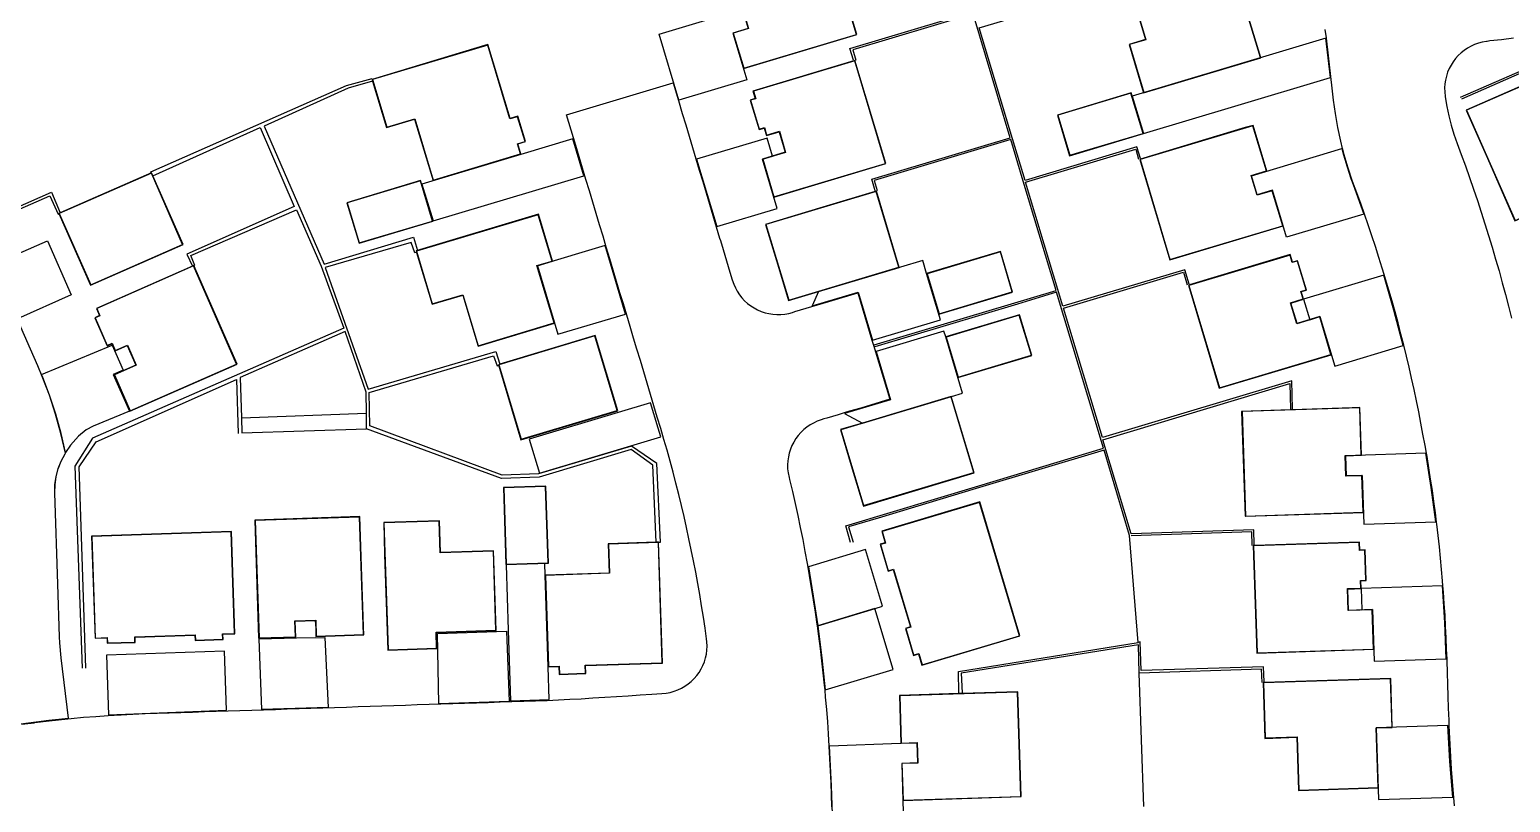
# Model space of a CAD drawing. Header units: metres. Extents: x 383525 to 383919, y 430576 to 430887.
# Drawn here: x 383636.4 to 383761.6, y 430645.5 to 430710.9 of the extents above; entities that cross this region are included whole.
import ezdxf

# ---------------------------------------------------------------- set-up
doc = ezdxf.new("R2010")
doc.units = ezdxf.units.M
for name, color, linetype, true_color in [('3D_LINES', 132, 'Continuous', 0x00cccc), ('GARAGES FFL', 140, 'Continuous', 0x00bfff), ('PLOTS EXTERNAL LEVEL', 3, 'Continuous', 0x00ff00), ('PLOTS FFL', 1, 'Continuous', 0xff0000)]:
    doc.layers.add(name, color=color, linetype=linetype, true_color=true_color)

msp = doc.modelspace()

# ---------------------------------------------------------------- linework, layer by layer
at = {"layer": '3D_LINES'}
for points in [[(383706.05, 430708.28, 248.75), (383705.75, 430709.25, 248.75), (383716.1, 430712.35, 248.55), (383713.01, 430722.66, 248.1), (383696.76, 430717.79, 248.75), (383697.03, 430716.94, 248.75)], [(383730.3, 430699.95, 248.2), (383730, 430700.95, 248.2), (383720.55, 430698.1, 248.3), (383719.49, 430701.62, 248.25), (383716.68, 430711, 248.1), (383729.23, 430714.76, 247.85), (383729.47, 430713.94, 247.85)], [(383695.85, 430710.56, 248.82), (383697.04, 430706.6, 248.82), (383691.29, 430704.88, 248.79), (383689.61, 430710.47, 248.3), (383696.65, 430712.58, 248.75), (383697.14, 430710.95, 248.75), (383695.85, 430710.56, 248.82)], [(383707.88, 430697.23, 249.2), (383707.59, 430698.2, 249.2), (383719.3, 430701.71, 249), (383716.15, 430712.2, 248.55), (383705.98, 430709.14, 249.2), (383706.24, 430708.28, 249.2)], [(383756.86, 430645.19, 251.76), (383756.79, 430645.91, 251.72), (383756.76, 430646.23, 251.71), (383756.68, 430647.27, 251.65), (383756.6, 430648.3, 251.59), (383756.53, 430649.34, 251.54), (383756.48, 430650.38, 251.48), (383756.43, 430651.42, 251.43), (383756.4, 430651.99, 251.4), (383756.39, 430652.46, 251.37), (383756.35, 430653.47, 251.31), (383756.32, 430654.47, 251.26), (383756.29, 430655.47, 251.2), (383756.25, 430656.47, 251.14), (383756.22, 430657.46, 251.09), (383756.22, 430657.62, 251.08), (383756.19, 430658.45, 251.03), (383756.15, 430659.41, 250.98), (383756.1, 430660.38, 250.92), (383756.05, 430661.34, 250.86), (383755.99, 430662.3, 250.81), (383755.92, 430663.26, 250.75), (383755.88, 430663.8, 250.72), (383755.85, 430664.22, 250.69), (383755.76, 430665.18, 250.64), (383755.67, 430666.14, 250.58), (383755.58, 430667.1, 250.53), (383755.47, 430668.06, 250.47), (383755.36, 430669.02, 250.41), (383755.34, 430669.19, 250.4), (383755.24, 430669.97, 250.36), (383755.11, 430670.93, 250.3), (383754.98, 430671.88, 250.24), (383754.83, 430672.83, 250.19), (383754.69, 430673.79, 250.13), (383754.53, 430674.74, 250.08), (383754.48, 430675.02, 250.06), (383754.36, 430675.69, 250.02), (383754.19, 430676.64, 249.96), (383754.01, 430677.58, 249.91), (383753.83, 430678.53, 249.85), (383753.64, 430679.47, 249.79), (383753.43, 430680.41, 249.74), (383753.23, 430681.36, 249.68), (383753.01, 430682.3, 249.63), (383752.79, 430683.23, 249.57), (383752.56, 430684.17, 249.51), (383752.32, 430685.1, 249.46), (383752.08, 430686.04, 249.4), (383751.83, 430686.97, 249.35), (383751.57, 430687.89, 249.29), (383751.31, 430688.82, 249.23), (383751.03, 430689.75, 249.18), (383750.91, 430690.14, 249.15), (383750.75, 430690.67, 249.12), (383750.47, 430691.59, 249.06), (383750.17, 430692.51, 249.01), (383749.87, 430693.42, 248.95), (383749.56, 430694.33, 248.9), (383749.25, 430695.25, 248.84), (383748.93, 430696.15, 248.78), (383748.6, 430697.06, 248.73), (383748.24, 430698.02, 248.67), (383747.86, 430699.13, 248.61), (383747.52, 430700.27, 248.56), (383747.38, 430700.81, 248.53), (383747.23, 430701.42, 248.5), (383746.98, 430702.58, 248.45), (383746.78, 430703.75, 248.39), (383746.63, 430704.89, 248.33), (383746.51, 430705.9, 248.28), (383746.4, 430706.89, 248.22), (383746.28, 430707.88, 248.16), (383746.17, 430708.88, 248.11), (383746.05, 430709.87, 248.05), (383746.02, 430710.15, 248.04), (383745.93, 430710.86, 248)], [(383745.97, 430710.13, 248.04), (383742.02, 430708.95, 248), (383729.6, 430705.22, 248), (383730.55, 430702.06, 248), (383738.29, 430704.38, 248.1), (383746.36, 430706.8, 248.22), (383745.97, 430710.13, 248.04)], [(383761.83, 430710.12, 247.72), (383760.83, 430710, 247.75), (383759.84, 430709.89, 247.78), (383759.61, 430709.86, 247.79), (383759.56, 430709.85, 247.79), (383759.2, 430709.79, 247.82), (383758.87, 430709.7, 247.85), (383758.55, 430709.59, 247.89), (383758.25, 430709.45, 247.92), (383757.95, 430709.29, 247.95), (383757.67, 430709.1, 247.98), (383757.41, 430708.89, 248.01), (383757.16, 430708.66, 248.04), (383756.94, 430708.41, 248.07), (383756.74, 430708.14, 248.1), (383756.56, 430707.85, 248.13), (383756.4, 430707.55, 248.16), (383756.27, 430707.24, 248.2), (383756.17, 430706.92, 248.23), (383756.09, 430706.59, 248.26), (383756.04, 430706.26, 248.29), (383756.02, 430705.92, 248.32), (383756.03, 430705.59, 248.35), (383756.07, 430705.2, 248.38), (383756.07, 430705.18, 248.39), (383756.21, 430704.36, 248.45), (383756.38, 430703.56, 248.5), (383756.58, 430702.78, 248.56), (383756.81, 430702, 248.61), (383757.08, 430701.22, 248.67), (383757.42, 430700.3, 248.73), (383757.77, 430699.33, 248.78), (383758.12, 430698.35, 248.84), (383758.46, 430697.37, 248.9), (383758.79, 430696.39, 248.95), (383759.11, 430695.41, 249.01), (383759.43, 430694.42, 249.06), (383759.74, 430693.43, 249.12), (383760.04, 430692.44, 249.18), (383760.33, 430691.44, 249.23), (383760.62, 430690.45, 249.29), (383760.89, 430689.45, 249.35), (383761.16, 430688.45, 249.4), (383761.43, 430687.45, 249.46), (383761.68, 430686.44, 249.51)], [(383757.36, 430705.13, 248.5), (383764.99, 430708.46, 247.95), (383766.88, 430704.15, 247.85), (383770.37, 430696.17, 248), (383771.48, 430693.62, 248.01), (383777.38, 430688.08, 248.05), (383782.72, 430690.32, 248.05), (383779.75, 430697.08, 247.8), (383778.5, 430699.92, 247.85), (383774.99, 430707.9, 247.85), (383774.06, 430710.02, 247.5), (383775.28, 430710.55, 247.3)], [(383766.43, 430672.29, 250.4), (383765.81, 430678.62, 249.89), (383767.57, 430681.22, 249.63), (383769.18, 430681.7, 249.5), (383778.33, 430684.44, 249.35), (383777.27, 430687.97, 249.35), (383771.33, 430693.52, 248.97), (383770.71, 430694.94, 248.9), (383769.44, 430697.84, 248.95), (383767.11, 430703.13, 248.95), (383764.87, 430708.23, 248.7), (383757.44, 430704.97, 248.5)], [(383635.73, 430652.1, 252.7), (383636.77, 430652.23, 252.69), (383636.85, 430652.25, 252.69), (383637.81, 430652.36, 252.68), (383638.85, 430652.48, 252.67), (383639.9, 430652.59, 252.66), (383640.94, 430652.69, 252.65), (383641.99, 430652.77, 252.64), (383643.04, 430652.85, 252.63), (383644.08, 430652.91, 252.62), (383644.13, 430652.91, 252.62), (383645.13, 430652.96, 252.61), (383646.18, 430653, 252.6), (383647.19, 430653.04, 252.59), (383648.19, 430653.07, 252.58), (383649.18, 430653.1, 252.57), (383650.18, 430653.13, 252.56), (383651.18, 430653.17, 252.55), (383652.18, 430653.2, 252.53), (383653.18, 430653.23, 252.52), (383654.18, 430653.27, 252.51), (383655.18, 430653.3, 252.5), (383656.18, 430653.33, 252.49), (383657.18, 430653.36, 252.48), (383658.18, 430653.4, 252.47), (383659.18, 430653.43, 252.46), (383660.18, 430653.46, 252.45), (383661.18, 430653.5, 252.44), (383662.18, 430653.53, 252.43), (383663.18, 430653.56, 252.42), (383664.18, 430653.59, 252.41), (383665.18, 430653.63, 252.4), (383666.18, 430653.66, 252.39), (383667.18, 430653.69, 252.38), (383668.17, 430653.72, 252.36), (383669.17, 430653.76, 252.35), (383670.17, 430653.79, 252.34), (383671.17, 430653.82, 252.33), (383672.17, 430653.86, 252.32), (383673.17, 430653.89, 252.31), (383674.17, 430653.92, 252.3), (383675.17, 430653.95, 252.29), (383676.17, 430653.99, 252.28), (383677.17, 430654.02, 252.27), (383678.17, 430654.05, 252.26), (383679.17, 430654.09, 252.25), (383680.14, 430654.12, 252.24), (383681.11, 430654.16, 252.23), (383682.07, 430654.21, 252.22), (383683.03, 430654.26, 252.21), (383684.02, 430654.33, 252.2), (383685.02, 430654.39, 252.18), (383686.01, 430654.45, 252.17), (383687.01, 430654.52, 252.16), (383688.01, 430654.58, 252.15), (383689.01, 430654.64, 252.14), (383689.84, 430654.7, 252.13), (383690.22, 430654.74, 252.13), (383690.55, 430654.8, 252.12), (383690.88, 430654.89, 252.1), (383691.19, 430655.01, 252.09), (383691.5, 430655.15, 252.07), (383691.79, 430655.32, 252.05), (383692.07, 430655.51, 252.03), (383692.33, 430655.73, 252), (383692.57, 430655.96, 251.97), (383692.79, 430656.22, 251.94), (383692.99, 430656.49, 251.9), (383693.16, 430656.78, 251.86), (383693.32, 430657.08, 251.82), (383693.44, 430657.39, 251.78), (383693.54, 430657.71, 251.73), (383693.61, 430658.04, 251.69), (383693.66, 430658.38, 251.65), (383693.67, 430658.71, 251.61), (383693.66, 430659.06, 251.58), (383693.63, 430659.34, 251.55), (383693.51, 430660.22, 251.49), (383693.36, 430661.17, 251.43), (383693.21, 430662.12, 251.37), (383693.05, 430663.07, 251.31), (383692.88, 430664.02, 251.24), (383692.71, 430664.96, 251.18), (383692.52, 430665.91, 251.12), (383692.33, 430666.85, 251.06), (383692.14, 430667.79, 250.99), (383691.93, 430668.73, 250.93), (383691.72, 430669.67, 250.87), (383691.5, 430670.61, 250.81), (383691.27, 430671.54, 250.74), (383691.04, 430672.48, 250.68), (383690.79, 430673.41, 250.62), (383690.54, 430674.34, 250.56), (383690.29, 430675.27, 250.49), (383690.02, 430676.19, 250.43), (383689.75, 430677.12, 250.37), (383689.46, 430678.07, 250.31), (383689.18, 430679.03, 250.24), (383688.89, 430679.98, 250.18), (383688.6, 430680.94, 250.12), (383688.32, 430681.9, 250.06), (383688.03, 430682.86, 249.99), (383687.74, 430683.82, 249.93), (383687.45, 430684.77, 249.87), (383687.17, 430685.73, 249.81), (383686.88, 430686.69, 249.74), (383686.59, 430687.65, 249.68), (383686.3, 430688.6, 249.62), (383686.02, 430689.56, 249.56), (383685.73, 430690.52, 249.49), (383685.44, 430691.48, 249.43), (383685.15, 430692.44, 249.37), (383684.87, 430693.39, 249.31), (383684.58, 430694.35, 249.24), (383684.29, 430695.31, 249.18), (383684.01, 430696.27, 249.12), (383683.72, 430697.23, 249.06), (383683.43, 430698.18, 248.99), (383683.14, 430699.14, 248.93), (383682.86, 430700.1, 248.87), (383682.57, 430701.06, 248.81), (383681.79, 430703.64, 248.76), (383686.3, 430704.99, 248.84), (383690.8, 430706.34, 248.76), (383691.24, 430704.87, 248.79), (383691.57, 430703.76, 248.81), (383691.86, 430702.8, 248.87), (383692.15, 430701.84, 248.93), (383692.43, 430700.88, 248.99), (383692.72, 430699.93, 249.06), (383693.01, 430698.97, 249.12), (383693.3, 430698.01, 249.18), (383693.58, 430697.05, 249.24), (383693.87, 430696.09, 249.31), (383694.16, 430695.14, 249.37), (383694.45, 430694.18, 249.43), (383694.73, 430693.22, 249.49), (383694.79, 430693.02, 249.51), (383695.02, 430692.26, 249.56), (383695.31, 430691.31, 249.62), (383695.59, 430690.35, 249.68), (383695.79, 430689.69, 249.73), (383695.92, 430689.32, 249.76), (383696.06, 430689.01, 249.8), (383696.22, 430688.72, 249.84), (383696.4, 430688.43, 249.87), (383696.61, 430688.17, 249.91), (383696.84, 430687.92, 249.94), (383697.09, 430687.7, 249.96), (383697.36, 430687.49, 249.99), (383697.64, 430687.31, 250.01), (383697.94, 430687.15, 250.02), (383698.25, 430687.02, 250.04), (383698.57, 430686.91, 250.05), (383698.9, 430686.83, 250.06), (383699.23, 430686.78, 250.06), (383699.57, 430686.76, 250.06), (383699.9, 430686.76, 250.06), (383700.24, 430686.79, 250.05), (383700.58, 430686.85, 250.04), (383700.88, 430686.93, 250.03), (383701.09, 430687, 250.02), (383702.05, 430687.28, 250), (383702.53, 430687.43, 249.98), (383703.01, 430687.57, 249.97), (383703.96, 430687.86, 249.94), (383706.41, 430688.59, 249.92), (383707.61, 430684.58, 249.99), (383707.76, 430684.09, 250), (383707.9, 430683.6, 250.01), (383709.11, 430679.59, 250.08), (383706.66, 430678.85, 250.09), (383705.71, 430678.57, 250.12), (383705.27, 430678.44, 250.13), (383704.75, 430678.28, 250.15), (383703.79, 430677.99, 250.18), (383703.55, 430677.92, 250.18), (383703.32, 430677.85, 250.2), (383702.98, 430677.73, 250.23), (383702.67, 430677.58, 250.26), (383702.38, 430677.42, 250.29), (383702.1, 430677.23, 250.33), (383701.84, 430677.02, 250.36), (383701.6, 430676.78, 250.39), (383701.37, 430676.53, 250.43), (383701.17, 430676.26, 250.46), (383701, 430675.97, 250.49), (383700.84, 430675.67, 250.53), (383700.71, 430675.36, 250.56), (383700.61, 430675.04, 250.59), (383700.54, 430674.71, 250.63), (383700.49, 430674.37, 250.66), (383700.47, 430674.04, 250.69), (383700.48, 430673.7, 250.72), (383700.52, 430673.37, 250.76), (383700.6, 430672.98, 250.79), (383700.64, 430672.79, 250.81), (383700.88, 430671.78, 250.87), (383701.11, 430670.77, 250.93), (383701.33, 430669.76, 250.99), (383701.54, 430668.74, 251.06), (383701.75, 430667.73, 251.12), (383701.94, 430666.71, 251.18), (383702.13, 430665.69, 251.24), (383702.18, 430665.39, 251.26), (383702.31, 430664.67, 251.31), (383702.48, 430663.64, 251.37), (383702.65, 430662.62, 251.43), (383702.8, 430661.59, 251.49), (383702.95, 430660.56, 251.56), (383702.97, 430660.42, 251.56), (383703.09, 430659.54, 251.62), (383703.22, 430658.51, 251.68), (383703.35, 430657.48, 251.74), (383703.46, 430656.45, 251.81), (383703.57, 430655.41, 251.87), (383703.61, 430655, 251.89), (383703.66, 430654.38, 251.93), (383703.75, 430653.35, 251.99), (383703.84, 430652.31, 252.06), (383703.91, 430651.28, 252.12), (383703.97, 430650.24, 252.18), (383704.03, 430649.21, 252.24), (383704.08, 430648.17, 252.31), (383704.12, 430647.14, 252.37), (383704.15, 430646.12, 252.43), (383704.19, 430645.13, 252.49)], [(383646.67, 430698.73, 249.35), (383646.64, 430698.82, 249.35), (383663.2, 430706.13, 248.8), (383665.36, 430706.73, 248.8), (383665.38, 430706.65, 248.8)], [(383665.39, 430706.49, 248.75), (383663.32, 430705.89, 248.9), (383656.24, 430702.68, 249), (383661.3, 430691.02, 249), (383668.85, 430693.29, 249.05), (383669.19, 430692.17, 249.06)], [(383646.82, 430698.48, 250.4), (383655.89, 430702.58, 249.9), (383658.77, 430695.9, 249.9), (383649.68, 430691.87, 250.4), (383650.16, 430690.84, 250.4)], [(383683.26, 430698.5, 248.97), (383682.33, 430701.62, 248.79), (383677.93, 430700.3, 248.95), (383669.56, 430697.79, 249.05), (383670.5, 430694.67, 249.05), (383683.26, 430698.5, 248.97)], [(383698.34, 430699.9, 249.27), (383699.2, 430700.16, 249.2), (383698.75, 430701.68, 249.2), (383692.78, 430699.89, 249.06), (383694.49, 430694.19, 249.43), (383699.59, 430695.72, 249.27), (383698.34, 430699.9, 249.27)], [(383707.8, 430684.19, 250), (383723.17, 430688.8, 249.75), (383720.4, 430698.03, 249.55), (383719.35, 430701.56, 249.45), (383707.79, 430698.1, 249.95), (383708.05, 430697.25, 249.95)], [(383734.41, 430689.32, 248.65), (383734.06, 430690.54, 248.65), (383723.75, 430687.45, 249.1), (383720.6, 430697.95, 249.1), (383729.9, 430700.74, 248.65), (383730.14, 430699.9, 248.65)], [(383748.29, 430697.76, 248.67), (383749.19, 430695.25, 248.84), (383742.65, 430693.29, 248.65), (383741.47, 430697.26, 248.65), (383740.17, 430696.87, 248.65), (383739.68, 430698.49, 248.65), (383747.33, 430700.79, 248.53), (383747.47, 430700.25, 248.56), (383747.77, 430699.26, 248.6), (383748.1, 430698.27, 248.65), (383748.29, 430697.76, 248.67)], [(383619.19, 430687.51, 250.1), (383618.74, 430688.52, 250), (383638.26, 430697.1, 249.5), (383638.97, 430695.35, 249.5)], [(383619.28, 430687.53, 250.9), (383619.37, 430687.58, 250.9), (383619, 430688.41, 250.9), (383638.11, 430696.8, 250.4), (383638.82, 430695.24, 250.4), (383638.9, 430695.27, 250.4)], [(383650.28, 430690.87, 250.85), (383650.37, 430690.91, 250.85), (383650.02, 430691.75, 250.85), (383658.95, 430695.61, 250.2), (383661.05, 430690.85, 250.2), (383662.96, 430685.61, 250.2), (383641.71, 430676.29, 250.93), (383640.21, 430673.93, 250.93), (383640.84, 430656.85, 252)], [(383635.36, 430686.39, 250.55), (383635.35, 430686.41, 250.55), (383633.33, 430691, 250.48), (383637.9, 430692.99, 250.4), (383639.92, 430688.41, 250.4), (383635.36, 430686.39, 250.4)], [(383669.11, 430692, 249.5), (383668.95, 430691.97, 249.5), (383668.65, 430692.85, 249.5), (383661.38, 430690.74, 249.7), (383665.03, 430680.45, 249.7), (383675.82, 430683.62, 249.5), (383676.15, 430682.55, 249.5)], [(383685.04, 430692.58, 249.36), (383679.33, 430690.86, 249.65), (383681.06, 430685.09, 249.65), (383686.77, 430686.8, 249.73), (383685.04, 430692.58, 249.36)], [(383712.23, 430690.22, 250), (383711.9, 430691.33, 250), (383710.01, 430690.77, 249.95), (383703.1, 430688.7, 249.95), (383702.54, 430687.48, 249.95), (383706.44, 430688.65, 249.92), (383707.66, 430684.58, 249.99), (383713.41, 430686.3, 250), (383712.23, 430690.22, 250)], [(383743.16, 430678.77, 249.7), (383743.09, 430681.14, 249.3), (383737.26, 430679.39, 249.3), (383727.09, 430676.35, 248.9), (383723.8, 430687.29, 249.1), (383733.94, 430690.33, 249.3), (383734.26, 430689.27, 249.3)], [(383750.88, 430690.09, 249.15), (383744.1, 430688.06, 249.3), (383744.62, 430686.32, 249.3), (383745.48, 430686.58, 249.3), (383746.73, 430682.4, 249.3), (383752.52, 430684.14, 249.51), (383751.73, 430687.12, 249.33), (383750.88, 430690.09, 249.15)], [(383705.8, 430667.47, 251.55), (383705.39, 430668.89, 250.45), (383716.63, 430672.28, 250.45), (383727.17, 430675.45, 249.9), (383723.22, 430688.64, 250.2), (383719.9, 430687.64, 250.45), (383707.85, 430684.03, 250)], [(383638.52, 430671.67, 251.33), (383638.54, 430672.36, 251.29), (383638.64, 430673.05, 251.26), (383638.81, 430673.72, 251.22), (383639.06, 430674.36, 251.19), (383639.39, 430674.97, 251.15), (383639.42, 430675.03, 251.15), (383639.05, 430676.69, 251.06), (383638.6, 430678.32, 250.98), (383638.07, 430679.93, 250.89), (383637.47, 430681.52, 250.8), (383637.09, 430682.43, 250.75), (383635.34, 430686.4, 250.55)], [(383689.37, 430667.5, 252.1), (383689.09, 430674.01, 251.7), (383687.25, 430675.33, 251.6), (383679.46, 430673, 251.46), (383676.28, 430672.89, 251.4), (383664.88, 430677.08, 251.95), (383664.87, 430678.42, 251), (383664.85, 430680.18, 251), (383663.07, 430685.32, 250.8), (383654.19, 430681.44, 250.85), (383654.3, 430678.01, 250.85), (383654.34, 430676.74, 251.95)], [(383713.84, 430684.87, 250.45), (383713.69, 430685.35, 250.45), (383707.95, 430683.62, 250.01), (383709.17, 430679.55, 250.08), (383705.29, 430678.39, 250.13), (383706.8, 430677.58, 250.15), (383714.32, 430679.83, 250.45), (383715.26, 430680.11, 250.45), (383713.84, 430684.87, 250.45)], [(383639.42, 430675.1, 251.15), (383639.06, 430676.69, 251.06), (383638.61, 430678.32, 250.98), (383638.08, 430679.94, 250.89), (383637.48, 430681.52, 250.8), (383637.41, 430681.68, 250.79), (383643.37, 430684.16, 250.85), (383644.3, 430682.04, 250.85), (383643.46, 430681.69, 250.85), (383644.83, 430678.58, 250.85), (383641.77, 430677.31, 251), (383641.18, 430676.99, 251.03), (383640.54, 430676.48, 251.07), (383639.84, 430675.71, 251.11), (383639.42, 430675.1, 251.15)], [(383689.57, 430667.49, 251.2), (383689.73, 430667.49, 251.2), (383689.43, 430674.16, 250.4), (383687.28, 430675.63, 250.4), (383679.41, 430673.27, 250.4), (383676.34, 430673.17, 250.2), (383665.17, 430677.33, 250.85), (383665.09, 430680.15, 250.85), (383675.62, 430683.27, 250.2), (383675.92, 430682.41, 250.2), (383676.05, 430682.46, 250.2)], [(383641.15, 430656.85, 252), (383640.79, 430667.99, 251.95), (383640.6, 430673.87, 251.95), (383642.01, 430675.98, 251.95), (383653.89, 430681.27, 251.65), (383654.03, 430676.7, 251.95)], [(383739.92, 430667.27, 250.2), (383739.88, 430668.54, 250.2), (383729.52, 430668.21, 250.65), (383727.13, 430676.17, 250.65), (383742.92, 430680.91, 250.2), (383742.99, 430678.74, 250.2)], [(383689.54, 430677.14, 250.36), (383688.89, 430679.3, 250.21), (383686.16, 430678.48, 250.25), (383678.63, 430676.22, 250.4), (383679.5, 430673.34, 250.4), (383687.23, 430675.66, 250.4), (383689.75, 430676.42, 250.42), (383689.54, 430677.14, 250.36)], [(383654.3, 430678.01, 250.85), (383664.87, 430678.42, 251)], [(383654.34, 430676.74, 251.95), (383664.88, 430677.08, 251.95)], [(383638.53, 430671.67, 251.33), (383638.55, 430672.36, 251.29), (383638.65, 430673.04, 251.26), (383638.82, 430673.71, 251.22), (383639.07, 430674.36, 251.19), (383639.4, 430674.97, 251.15), (383639.43, 430675.03, 251.15), (383639.42, 430675.09, 251.15)], [(383714.96, 430654.76, 251.65), (383714.91, 430656.57, 251.5), (383730.12, 430659.01, 251.25), (383729.38, 430668.08, 251.25), (383727.23, 430675.28, 250.95), (383716.41, 430672.03, 251.5), (383708.12, 430669.54, 251.5), (383705.62, 430668.79, 251.5), (383706.01, 430667.51, 251.55)], [(383754.43, 430675.03, 250.06), (383747.64, 430674.81, 250.2), (383747.7, 430673.11, 250.2), (383749.05, 430673.15, 250.2), (383749.18, 430669.02, 250.2), (383755.28, 430669.22, 250.4), (383754.89, 430672.13, 250.23), (383754.43, 430675.03, 250.06)], [(383635.22, 430652.07, 252.7), (383638.02, 430652.44, 252.67), (383639.68, 430652.62, 252.66), (383639.06, 430657.73, 252.17), (383638.94, 430658.99, 252.05), (383638.92, 430659.51, 252), (383638.78, 430663.96, 251.57), (383638.52, 430671.67, 251.33)], [(383739.76, 430667.22, 250.85), (383739.72, 430668.38, 250.85), (383729.53, 430668.04, 251.25)], [(383707.05, 430666.87, 251.55), (383702.23, 430665.42, 251.26), (383702.65, 430662.94, 251.42), (383703.02, 430660.44, 251.57), (383707.87, 430661.89, 251.65), (383708.49, 430662.08, 251.65), (383707.05, 430666.87, 251.55)], [(383679.97, 430664.71, 252.15), (383679.94, 430665.69, 252.15), (383676.68, 430665.58, 252.15), (383676.86, 430660.06, 252.2), (383677.06, 430654.09, 252.27), (383680.32, 430654.2, 252.24), (383680.23, 430656.96, 252.1), (383679.97, 430664.71, 252.15)], [(383755.83, 430663.8, 250.72), (383748.96, 430663.58, 250.85), (383749.02, 430661.77, 250.85), (383749.91, 430661.8, 250.85), (383750.06, 430657.44, 250.85), (383756.16, 430657.64, 251.08), (383756.03, 430660.72, 250.9), (383755.83, 430663.8, 250.72)], [(383707.86, 430661.89, 251.65), (383703.02, 430660.44, 251.57), (383703.37, 430657.73, 251.73), (383703.66, 430655, 251.89), (383709.41, 430656.73, 251.65), (383707.86, 430661.89, 251.65)], [(383656.02, 430653.35, 252.49), (383655.81, 430659.34, 252.25), (383658.95, 430659.4, 252.25), (383661.36, 430659.45, 252.25), (383661.63, 430653.53, 252.43), (383656.02, 430653.35, 252.49)], [(383671, 430653.84, 252.33), (383670.88, 430659.79, 252.5), (383676.72, 430659.97, 252.2), (383676.94, 430654.03, 252.27), (383671, 430653.84, 252.33)], [(383643.06, 430652.91, 252.63), (383653.04, 430653.29, 252.52), (383652.87, 430658.27, 252.45), (383642.9, 430657.94, 252.45), (383643.06, 430652.91, 252.63)], [(383740.59, 430655.64, 251.45), (383740.54, 430656.77, 251.45), (383730.2, 430656.42, 251.65), (383730.13, 430658.83, 251.6), (383715.16, 430656.41, 252.25), (383715.22, 430654.75, 252.35)], [(383740.76, 430655.69, 250.85), (383740.72, 430656.96, 250.85), (383730.37, 430656.64, 251.25), (383730.29, 430659.06, 251.25), (383730.12, 430659.01, 251.25)], [(383730.6, 430645.15, 251.85), (383730.2, 430656.42, 251.65)], [(383750.44, 430645.73, 251.45), (383756.71, 430645.93, 251.72), (383756.47, 430648.96, 251.56), (383756.3, 430651.99, 251.4), (383750.24, 430651.79, 251.45), (383750.44, 430645.73, 251.45)], [(383710.12, 430648.79, 252.43), (383710.25, 430644.65, 252.43), (383704.26, 430644.46, 252.53), (383704.18, 430646.89, 252.39), (383704.11, 430648.59, 252.28), (383704.02, 430650.29, 252.18), (383710.03, 430650.49, 252.35), (383711.41, 430650.53, 252.35), (383711.47, 430648.84, 252.35), (383710.12, 430648.79, 252.43)]]:
    msp.add_polyline3d(points, dxfattribs=at)
at = {"layer": 'GARAGES FFL'}
for points in [[(383729.5, 430705.47, 248), (383723.31, 430703.61, 248), (383724.33, 430700.22, 248), (383730.52, 430702.08, 248), (383729.5, 430705.47, 248)], [(383670.45, 430694.66, 249.05), (383669.44, 430698.05, 249.05), (383663.24, 430696.2, 249.05), (383664.26, 430692.81, 249.05), (383670.45, 430694.66, 249.05)], [(383719.47, 430688.67, 250), (383718.46, 430692.06, 250), (383712.26, 430690.21, 250), (383713.28, 430686.82, 250), (383719.47, 430688.67, 250)], [(383721.08, 430683.32, 250.45), (383720.06, 430686.71, 250.45), (383713.87, 430684.85, 250.45), (383714.89, 430681.46, 250.45), (383721.08, 430683.32, 250.45)], [(383680.01, 430672.21, 252.15), (383676.48, 430672.09, 252.15), (383676.69, 430665.63, 252.15), (383680.23, 430665.75, 252.15), (383680.01, 430672.21, 252.15)]]:
    msp.add_polyline3d(points, dxfattribs=at)
at = {"layer": 'PLOTS EXTERNAL LEVEL'}
for points in [[(383703.78, 430718.93, 248.75), (383697.04, 430716.91, 248.75), (383696.87, 430716.86, 248.15), (383694.2, 430716.06, 248.75), (383695.36, 430712.19, 248.75), (383696.65, 430712.58, 248.75), (383697.14, 430710.95, 248.75), (383695.85, 430710.56, 248.82), (383696.75, 430707.56, 248.82), (383706.33, 430710.43, 248.75), (383703.78, 430718.93, 248.75), (383703.78, 430718.93, 248.75)], [(383739.31, 430712.36, 247.85), (383740.07, 430712.59, 247.85), (383738.84, 430716.68, 247.85), (383729.67, 430713.93, 247.35), (383729.57, 430713.9, 247.85), (383730.74, 430710.01, 247.85), (383729.34, 430709.59, 247.85), (383730.56, 430705.51, 247.85), (383740.47, 430708.48, 247.85), (383739.31, 430712.36, 247.85), (383739.31, 430712.36, 247.85)], [(383677.67, 430703.52, 248.95), (383677.02, 430703.33, 248.95), (383675.14, 430709.58, 248.65), (383665.35, 430706.64, 248.8), (383665.39, 430706.49, 248.75), (383666.57, 430702.56, 248.95), (383668.94, 430703.27, 248.95), (383670.5, 430698.1, 248.95), (383677.92, 430700.32, 248.95), (383677.66, 430701.18, 248.95), (383678.31, 430701.38, 248.95), (383677.67, 430703.52, 248.95), (383677.67, 430703.52, 248.95)], [(383706.16, 430708.24, 249.2), (383706.08, 430708.21, 248.75), (383697.55, 430705.66, 248.75), (383697.74, 430705.02, 249.2), (383697.31, 430704.89, 249.2), (383698.06, 430702.4, 249.2), (383698.49, 430702.53, 249.2), (383698.68, 430701.9, 249.2), (383699.76, 430702.22, 249.2), (383700.28, 430700.49, 249.2), (383698.34, 430699.9, 249.27), (383699.31, 430696.68, 249.27), (383708.78, 430699.52, 249.2), (383706.16, 430708.24, 249.2), (383706.16, 430708.24, 249.2)], [(383764.22, 430706.84, 248.7), (383757.84, 430704.04, 248.5), (383759.63, 430699.97, 248.95), (383761.96, 430694.68, 248.95), (383768.33, 430697.48, 248.95), (383766.13, 430702.49, 248.95), (383764.22, 430706.84, 248.7), (383764.22, 430706.84, 248.7)], [(383729.52, 430705.5, 248), (383723.28, 430703.63, 248), (383724.31, 430700.19, 248), (383730.55, 430702.06, 248), (383729.52, 430705.5, 248)], [(383741.47, 430697.26, 248.65), (383740.17, 430696.87, 248.65), (383739.68, 430698.49, 248.65), (383740.33, 430698.69, 248.65), (383740.98, 430698.88, 248.65), (383739.82, 430702.75, 248.2), (383739.17, 430702.56, 248.2), (383730.32, 430699.9, 248.2), (383730.24, 430699.88, 248.65), (383732.79, 430691.37, 248.65), (383742.37, 430694.25, 248.65), (383741.47, 430697.26, 248.65), (383741.47, 430697.26, 248.65)], [(383646.7, 430698.74, 249.35), (383638.97, 430695.35, 249.5), (383638.88, 430695.31, 250.4), (383641.55, 430689.24, 250.4), (383649.37, 430692.67, 250.4), (383646.82, 430698.48, 250.4), (383646.7, 430698.74, 249.35), (383646.7, 430698.74, 249.35)], [(383670.49, 430694.65, 249.05), (383669.45, 430698.09, 249.05), (383663.21, 430696.21, 249.05), (383664.25, 430692.78, 249.05), (383670.49, 430694.65, 249.05)], [(383707.98, 430697.19, 249.95), (383707.87, 430697.16, 249.2), (383703.45, 430695.83, 249.2), (383698.61, 430694.38, 249.35), (383699.64, 430690.95, 249.95), (383700.55, 430687.93, 249.95), (383703.1, 430688.69, 249.95), (383709.91, 430690.74, 249.95), (383707.98, 430697.19, 249.95), (383707.98, 430697.19, 249.95)], [(383679.31, 430690.87, 249.5), (383680.6, 430691.26, 249.5), (383679.41, 430695.24, 249.5), (383669.07, 430692.14, 249.05), (383669.11, 430692, 249.5), (383670.43, 430687.62, 249.5), (383673.01, 430688.39, 249.5), (383674.31, 430684.08, 249.5), (383680.76, 430686.02, 249.5), (383679.31, 430690.87, 249.5), (383679.31, 430690.87, 249.5)], [(383719.5, 430688.66, 249.75), (383718.47, 430692.09, 250), (383712.23, 430690.22, 250), (383713.26, 430686.78, 250), (383719.5, 430688.66, 249.75), (383719.5, 430688.66, 249.75)], [(383745.48, 430686.58, 249.3), (383743.54, 430686, 249.3), (383743.02, 430687.73, 249.3), (383744.1, 430688.06, 249.3), (383743.9, 430688.69, 249.3), (383744.34, 430688.82, 249.3), (383743.59, 430691.31, 249.3), (383743.16, 430691.18, 249.3), (383742.97, 430691.82, 248.65), (383734.46, 430689.27, 248.65), (383734.36, 430689.24, 249.3), (383736.97, 430680.52, 249.3), (383746.44, 430683.36, 249.3), (383745.48, 430686.58, 249.3), (383745.48, 430686.58, 249.3)], [(383650.27, 430690.89, 250.85), (383650.16, 430690.84, 250.4), (383642.04, 430687.27, 250.85), (383642.31, 430686.66, 250.85), (383641.9, 430686.48, 250.85), (383642.94, 430684.11, 250.85), (383643.36, 430684.29, 250.85), (383643.62, 430683.68, 250.85), (383644.65, 430684.13, 250.85), (383645.38, 430682.47, 250.85), (383643.53, 430681.66, 250.93), (383644.88, 430678.58, 250.93), (383653.93, 430682.56, 250.85), (383650.27, 430690.89, 250.85), (383650.27, 430690.89, 250.85)], [(383721.11, 430683.3, 250.45), (383720.08, 430686.74, 250.45), (383713.84, 430684.87, 250.45), (383714.87, 430681.43, 250.45), (383721.11, 430683.3, 250.45)], [(383684.21, 430684.97, 250.25), (383676.15, 430682.55, 249.5), (383676.03, 430682.51, 250.2), (383677.93, 430676.17, 250.25), (383686.11, 430678.62, 250.25), (383684.21, 430684.97, 250.25), (383684.21, 430684.97, 250.25)], [(383714.31, 430679.83, 250.45), (383706.8, 430677.58, 250.15), (383704.94, 430677.02, 250.08), (383705.85, 430674, 250.45), (383706.88, 430670.56, 250.45), (383716.24, 430673.37, 250.45), (383714.31, 430679.83, 250.45), (383714.31, 430679.83, 250.45)], [(383747.7, 430673.11, 250.2), (383747.64, 430674.81, 250.2), (383748.32, 430674.83, 250.2), (383748.99, 430674.85, 250.2), (383748.86, 430678.89, 249.7), (383748.19, 430678.87, 249.7), (383743.13, 430678.7, 249.7), (383742.98, 430678.7, 250.2), (383738.86, 430678.56, 250.2), (383739.15, 430669.69, 250.2), (383749.15, 430670.02, 250.2), (383749.05, 430673.15, 250.2), (383747.7, 430673.11, 250.2), (383747.7, 430673.11, 250.2)], [(383680.04, 430672.23, 252.15), (383676.45, 430672.12, 252.15), (383676.66, 430665.6, 252.15), (383680.25, 430665.72, 252.15), (383680.04, 430672.23, 252.15)], [(383718.42, 430665.24, 251.5), (383716.72, 430670.91, 251.5), (383708.43, 430668.42, 251.5), (383708.72, 430667.45, 251.5), (383708.29, 430667.32, 251.5), (383708.98, 430665.05, 251.5), (383709.41, 430665.18, 251.5), (383710.86, 430660.33, 251.5), (383710.43, 430660.2, 251.5), (383711.11, 430657.93, 251.5), (383711.54, 430658.06, 251.5), (383711.83, 430657.09, 251.5), (383720.12, 430659.58, 251.5), (383718.42, 430665.24, 251.5)], [(383664.31, 430669.66, 252.45), (383655.44, 430669.37, 252.45), (383655.76, 430659.37, 252.52), (383658.9, 430659.47, 252.52), (383658.86, 430660.82, 252.45), (383660.55, 430660.88, 252.45), (383660.58, 430660.2, 252.45), (383660.6, 430659.53, 252.45), (383664.64, 430659.66, 252.45), (383664.61, 430660.34, 252.45), (383664.31, 430669.66, 252.45), (383664.31, 430669.66, 252.45)], [(383675.62, 430666.77, 252.25), (383671.13, 430666.62, 252.25), (383671.04, 430669.32, 252.25), (383666.33, 430669.16, 252.25), (383666.41, 430666.46, 252.25), (383666.68, 430658.38, 252.25), (383670.83, 430658.51, 252.25), (383670.79, 430659.86, 252.25), (383675.85, 430660.03, 252.32), (383675.62, 430666.77, 252.25), (383675.62, 430666.77, 252.25)], [(383653.47, 430668.4, 252.25), (383647.56, 430668.21, 252.45), (383641.64, 430668.02, 252.45), (383641.93, 430659.37, 252.45), (383642.94, 430659.4, 252.45), (383642.95, 430658.95, 252.45), (383645.33, 430659.03, 252.45), (383645.31, 430659.48, 252.45), (383647.84, 430659.56, 252.45), (383650.37, 430659.64, 252.45), (383650.38, 430659.19, 252.45), (383652.75, 430659.27, 252.45), (383652.74, 430659.72, 252.45), (383653.75, 430659.76, 252.45), (383653.47, 430668.4, 252.25), (383653.47, 430668.4, 252.25)], [(383689.57, 430667.5, 251.2), (383689.37, 430667.5, 252.1), (383685.31, 430667.36, 252.1), (383685.39, 430664.89, 252.1), (383679.99, 430664.71, 252.1), (383680.25, 430656.96, 252.1), (383681.15, 430656.99, 252.1), (383681.17, 430656.32, 252.1), (383683.41, 430656.39, 252.1), (383683.39, 430657.07, 252.1), (383689.91, 430657.28, 251.65), (383689.57, 430667.5, 251.2), (383689.57, 430667.5, 251.2)], [(383747.89, 430661.73, 250.85), (383747.83, 430663.54, 250.85), (383748.96, 430663.58, 250.85), (383748.93, 430664.24, 250.85), (383749.38, 430664.26, 250.85), (383749.3, 430666.85, 250.85), (383748.85, 430666.84, 250.85), (383748.83, 430667.5, 250.2), (383739.95, 430667.21, 250.2), (383739.84, 430667.21, 250.85), (383740.14, 430658.11, 250.85), (383750.02, 430658.44, 250.85), (383749.91, 430661.8, 250.85), (383747.89, 430661.73, 250.85), (383747.89, 430661.73, 250.85)], [(383750.24, 430651.79, 251.45), (383751.59, 430651.83, 251.45), (383751.46, 430655.98, 250.85), (383740.76, 430655.63, 250.85), (383740.67, 430655.63, 251.45), (383740.83, 430650.91, 251.45), (383743.53, 430651, 251.45), (383743.67, 430646.5, 251.45), (383750.41, 430646.73, 251.45), (383750.24, 430651.79, 251.45), (383750.24, 430651.79, 251.45)], [(383719.93, 430654.85, 252.35), (383715.22, 430654.7, 252.35), (383714.96, 430654.69, 251.65), (383709.93, 430654.53, 251.65), (383710.06, 430650.49, 251.65), (383711.41, 430650.53, 252.35), (383711.47, 430648.84, 252.35), (383710.12, 430648.79, 252.43), (383710.22, 430645.65, 252.43), (383720.22, 430645.98, 252.35), (383719.93, 430654.85, 252.35), (383719.93, 430654.85, 252.35)]]:
    msp.add_polyline3d(points, dxfattribs=at)
at = {"layer": 'PLOTS FFL'}
for points in [[(383703.76, 430718.9, 248.9), (383694.23, 430716.04, 248.9), (383695.38, 430712.22, 248.9), (383696.67, 430712.61, 248.9), (383697.17, 430710.94, 248.9), (383695.88, 430710.55, 248.9), (383696.77, 430707.59, 248.9), (383706.3, 430710.45, 248.9), (383703.76, 430718.9, 248.9)], [(383739.28, 430712.38, 248), (383740.03, 430712.6, 248), (383738.82, 430716.65, 248), (383729.6, 430713.89, 248), (383730.77, 430710, 248), (383729.37, 430709.58, 248), (383730.58, 430705.54, 248), (383740.44, 430708.5, 248), (383739.28, 430712.38, 248)], [(383677.65, 430703.49, 249.1), (383677, 430703.3, 249.1), (383675.13, 430709.55, 249.1), (383665.38, 430706.62, 249.1), (383666.59, 430702.59, 249.1), (383668.96, 430703.3, 249.1), (383670.51, 430698.13, 249.1), (383677.89, 430700.34, 249.1), (383677.63, 430701.2, 249.1), (383678.28, 430701.4, 249.1), (383677.65, 430703.49, 249.1)], [(383706.15, 430708.21, 249.35), (383697.58, 430705.64, 249.35), (383697.78, 430705, 249.35), (383697.34, 430704.88, 249.35), (383698.08, 430702.44, 249.35), (383698.51, 430702.56, 249.35), (383698.7, 430701.93, 249.35), (383699.78, 430702.25, 249.35), (383700.31, 430700.47, 249.35), (383698.37, 430699.89, 249.35), (383699.32, 430696.71, 249.35), (383708.75, 430699.54, 249.35), (383706.15, 430708.21, 249.35)], [(383764.21, 430706.81, 249.1), (383757.87, 430704.03, 249.1), (383761.97, 430694.71, 249.1), (383768.3, 430697.49, 249.1), (383764.21, 430706.81, 249.1)], [(383741.45, 430697.23, 248.8), (383740.16, 430696.84, 248.8), (383739.65, 430698.51, 248.8), (383740.95, 430698.9, 248.8), (383739.8, 430702.72, 248.8), (383730.27, 430699.86, 248.8), (383732.8, 430691.41, 248.8), (383742.34, 430694.27, 248.8), (383741.45, 430697.23, 248.8)], [(383646.69, 430698.71, 250.55), (383638.91, 430695.29, 250.55), (383641.56, 430689.27, 250.55), (383649.33, 430692.69, 250.55), (383646.69, 430698.71, 250.55)], [(383707.96, 430697.16, 250.1), (383698.64, 430694.37, 250.1), (383700.57, 430687.96, 250.1), (383709.88, 430690.75, 250.1), (383707.96, 430697.16, 250.1)], [(383679.28, 430690.89, 249.65), (383680.57, 430691.27, 249.65), (383679.39, 430695.2, 249.65), (383669.1, 430692.12, 249.65), (383670.44, 430687.65, 249.65), (383673.03, 430688.43, 249.65), (383674.32, 430684.12, 249.65), (383680.73, 430686.04, 249.65), (383679.28, 430690.89, 249.65)], [(383650.26, 430690.86, 251), (383642.08, 430687.26, 251), (383642.34, 430686.65, 251), (383641.93, 430686.47, 251), (383642.96, 430684.14, 251), (383643.37, 430684.32, 251), (383643.64, 430683.71, 251), (383644.67, 430684.16, 251), (383645.41, 430682.46, 251), (383643.56, 430681.65, 251), (383644.89, 430678.61, 251), (383653.9, 430682.57, 251), (383650.26, 430690.86, 251)], [(383745.46, 430686.55, 249.45), (383743.52, 430685.97, 249.45), (383742.99, 430687.75, 249.45), (383744.06, 430688.07, 249.45), (383743.87, 430688.71, 249.45), (383744.3, 430688.84, 249.45), (383743.57, 430691.28, 249.45), (383743.14, 430691.15, 249.45), (383742.95, 430691.79, 249.45), (383734.39, 430689.22, 249.45), (383736.99, 430680.55, 249.45), (383746.41, 430683.38, 249.45), (383745.46, 430686.55, 249.45)], [(383684.19, 430684.94, 250.4), (383676.06, 430682.5, 250.4), (383677.95, 430676.2, 250.4), (383686.08, 430678.64, 250.4), (383684.19, 430684.94, 250.4)], [(383714.29, 430679.8, 250.6), (383704.97, 430677, 250.6), (383706.89, 430670.59, 250.6), (383716.21, 430673.39, 250.6), (383714.29, 430679.8, 250.6)], [(383747.67, 430673.08, 250.35), (383747.62, 430674.83, 250.35), (383748.97, 430674.87, 250.35), (383748.84, 430678.86, 250.35), (383738.89, 430678.54, 250.35), (383739.18, 430669.71, 250.35), (383749.12, 430670.04, 250.35), (383749.02, 430673.13, 250.35), (383747.67, 430673.08, 250.35)], [(383718.4, 430665.23, 251.65), (383716.7, 430670.87, 251.65), (383708.46, 430668.4, 251.65), (383708.76, 430667.43, 251.65), (383708.32, 430667.3, 251.65), (383708.99, 430665.08, 251.65), (383709.42, 430665.21, 251.65), (383710.89, 430660.31, 251.65), (383710.46, 430660.19, 251.65), (383711.13, 430657.96, 251.65), (383711.56, 430658.09, 251.65), (383711.85, 430657.12, 251.65), (383720.09, 430659.59, 251.65), (383718.4, 430665.23, 251.65)], [(383664.28, 430669.63, 252.6), (383655.46, 430669.34, 252.6), (383655.79, 430659.4, 252.6), (383658.88, 430659.5, 252.6), (383658.83, 430660.85, 252.6), (383660.58, 430660.9, 252.6), (383660.62, 430659.56, 252.6), (383664.61, 430659.69, 252.6), (383664.28, 430669.63, 252.6)], [(383675.6, 430666.74, 252.4), (383671.1, 430666.59, 252.4), (383671.01, 430669.29, 252.4), (383666.35, 430669.14, 252.4), (383666.7, 430658.4, 252.4), (383670.8, 430658.54, 252.4), (383670.76, 430659.89, 252.4), (383675.82, 430660.05, 252.4), (383675.6, 430666.74, 252.4)], [(383653.44, 430668.38, 252.6), (383641.67, 430667.99, 252.6), (383641.95, 430659.39, 252.6), (383642.96, 430659.43, 252.6), (383642.98, 430658.98, 252.6), (383645.3, 430659.05, 252.6), (383645.28, 430659.5, 252.6), (383650.39, 430659.67, 252.6), (383650.41, 430659.22, 252.6), (383652.73, 430659.3, 252.6), (383652.71, 430659.75, 252.6), (383653.72, 430659.78, 252.6), (383653.44, 430668.38, 252.6)], [(383689.55, 430667.48, 252.25), (383685.34, 430667.34, 252.25), (383685.42, 430664.87, 252.25), (383680.02, 430664.69, 252.25), (383680.27, 430656.99, 252.25), (383681.17, 430657.02, 252.25), (383681.19, 430656.35, 252.25), (383683.38, 430656.42, 252.25), (383683.36, 430657.09, 252.25), (383689.88, 430657.31, 252.25), (383689.55, 430667.48, 252.25)], [(383747.87, 430661.71, 251), (383747.81, 430663.57, 251), (383748.93, 430663.6, 251), (383748.91, 430664.27, 251), (383749.36, 430664.28, 251), (383749.27, 430666.83, 251), (383748.82, 430666.81, 251), (383748.8, 430667.48, 251), (383739.87, 430667.19, 251), (383740.16, 430658.14, 251), (383750, 430658.46, 251), (383749.89, 430661.77, 251), (383747.87, 430661.71, 251)], [(383750.22, 430651.81, 251.6), (383751.57, 430651.85, 251.6), (383751.43, 430655.95, 251.6), (383740.7, 430655.6, 251.6), (383740.85, 430650.94, 251.6), (383743.55, 430651.03, 251.6), (383743.7, 430646.53, 251.6), (383750.39, 430646.75, 251.6), (383750.22, 430651.81, 251.6)], [(383719.9, 430654.83, 252.5), (383709.96, 430654.5, 252.5), (383710.09, 430650.51, 252.5), (383711.44, 430650.56, 252.5), (383711.49, 430648.81, 252.5), (383710.14, 430648.77, 252.5), (383710.25, 430645.68, 252.5), (383720.19, 430646, 252.5), (383719.9, 430654.83, 252.5)]]:
    msp.add_polyline3d(points, dxfattribs=at)

doc.saveas('drawing.dxf')
